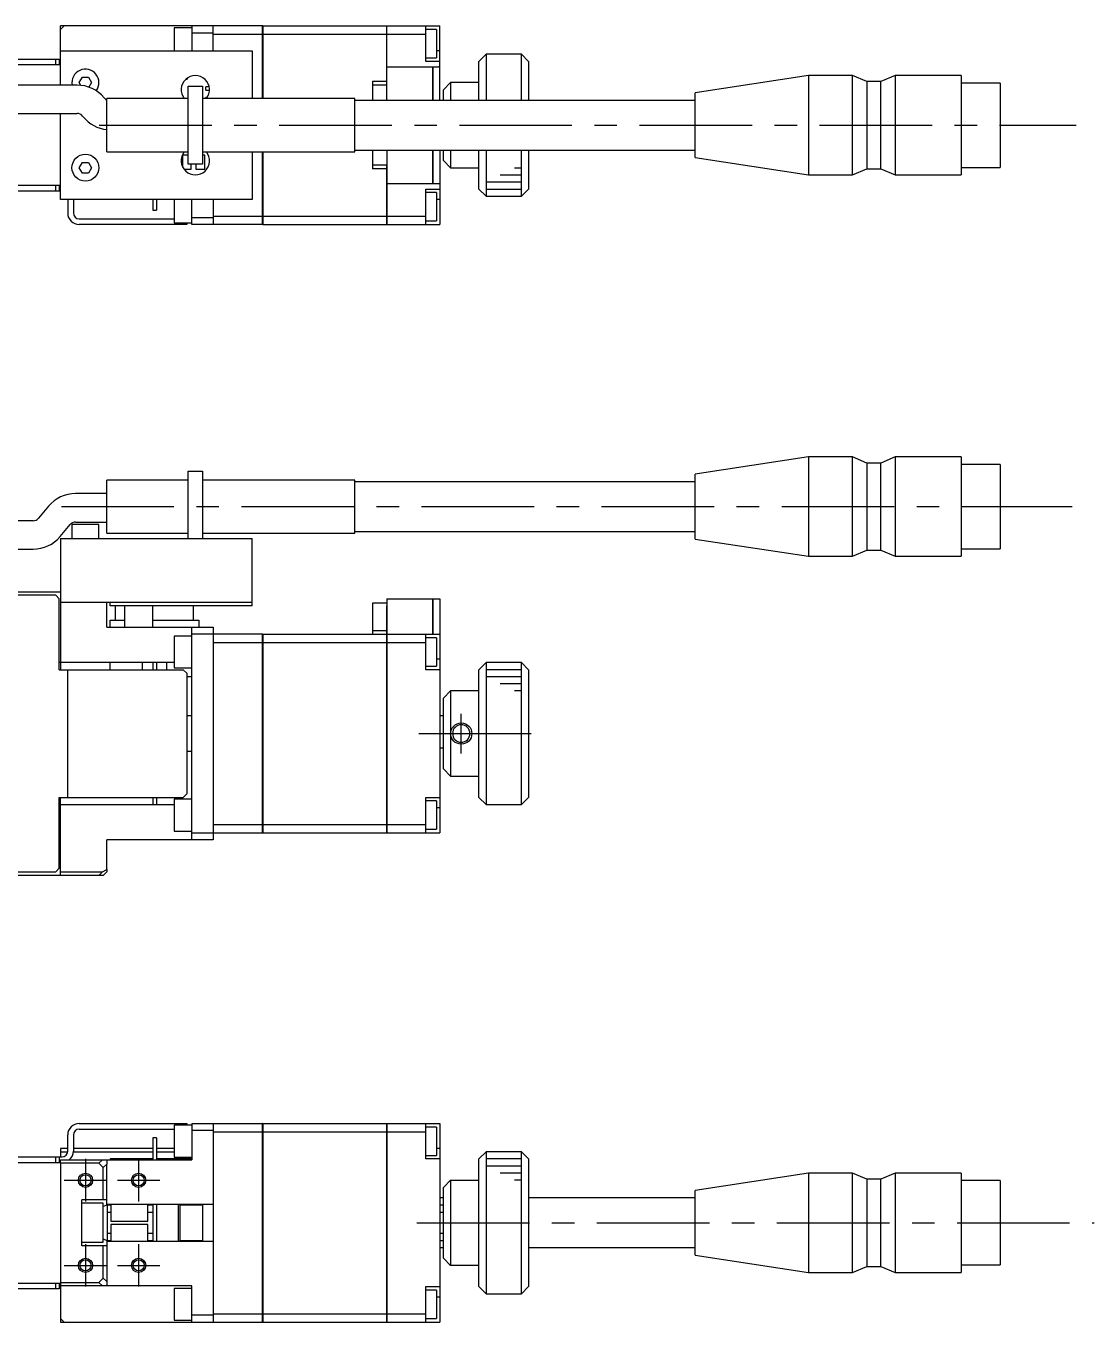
# Model space of a CAD drawing. Extents: x -1 to 623, y -8 to 193.
# Drawn here: x 158.9 to 309.6, y 10 to 192.8 of the extents above; entities that cross this region are included whole.
import ezdxf

# ---------------------------------------------------------------- set-up
doc = ezdxf.new("R2010")
doc.units = 0
doc.header["$LTSCALE"] = 0.5
doc.linetypes.add('CENTER', pattern=[50.8, 31.75, -6.35, 6.35, -6.35])
for name, color, linetype in [('MSM_CENTER', 1, 'CENTER'), ('MSM_CONTINUOUS', 7, 'CONTINUOUS'), ('MSM_NARROW', 5, 'CONTINUOUS')]:
    doc.layers.add(name, color=color, linetype=linetype)

msp = doc.modelspace()

# ---------------------------------------------------------------- linework, layer by layer
at = {"layer": 'MSM_CENTER'}
for p, q in [((169.241464, 178.79), (307.049946, 178.79)), ((163.899324, 125), (306.472672, 125)), ((220.299997, 90.199923), (220.299997, 95.799923)), ((214.300001, 93), (232.300001, 93)), ((167.300001, 33), (167.300001, 27)), ((174.800001, 33), (174.800001, 27)), ((164.300001, 30), (170.300001, 30)), ((171.800001, 30), (177.800001, 30)), ((214.038636, 24), (309.564598, 24)), ((167.300001, 21), (167.300001, 15)), ((174.800001, 21), (174.800001, 15)), ((164.300001, 18), (170.300001, 18)), ((171.800001, 18), (177.800001, 18))]:
    msp.add_line(p, q, dxfattribs=at)
at = {"layer": 'MSM_CONTINUOUS'}
for p, q in [((163.800001, 184.439999), (163.800001, 192.79)), ((163.800001, 192.29), (164.300001, 192.79)), ((192.290001, 192.79), (163.800001, 192.79)), ((179.800001, 192.54), (179.800001, 189.29)), ((182.300001, 192.54), (179.800001, 192.54)), ((182.300001, 192.79), (182.300001, 189.29)), ((185.300001, 189.29), (185.300001, 192.79)), ((192.290001, 182.54), (192.290001, 192.79)), ((192.300001, 192.78), (192.290001, 192.78)), ((192.300001, 192.79), (209.790001, 192.79)), ((192.300001, 192.79), (192.300001, 182.54)), ((209.790001, 184.443), (209.790001, 192.79)), ((209.800001, 192.78), (209.790001, 192.78)), ((209.800001, 182.29), (209.800001, 192.79)), ((209.800001, 192.79), (217.300001, 192.79)), ((215.300001, 187.79), (215.300001, 192.79)), ((216.800001, 192.29), (215.300001, 192.29)), ((216.800001, 192.29), (216.800001, 188.29)), ((217.300001, 182.29), (217.300001, 192.79)), ((185.300001, 191.79), (182.300001, 191.79)), ((185.300001, 191.635233), (192.290001, 191.635233)), ((192.300001, 191.63134), (192.290001, 191.63134)), ((192.300001, 191.635233), (209.790001, 191.635233)), ((209.800001, 191.63134), (209.790001, 191.63134)), ((209.800001, 191.635233), (215.300001, 191.635233)), ((163.800001, 189.29), (190.800001, 189.29)), ((190.800001, 189.29), (190.800001, 182.54)), ((215.300001, 188.29), (216.800001, 188.29)), ((217.300001, 189.29), (216.800001, 189.29)), ((223.800001, 188.79), (222.800001, 187.79)), ((223.800001, 188.79), (223.800001, 182.29)), ((228.800001, 188.79), (223.800001, 188.79)), ((228.800001, 182.29), (228.800001, 188.79)), ((229.800001, 187.79), (228.800001, 188.79)), ((151.300001, 188.089999), (163.600001, 188.089999)), ((163.800001, 187.289999), (151.300001, 187.289999)), ((163.100001, 187.289999), (163.100001, 188.089999)), ((163.600001, 188.089999), (163.600001, 187.289999)), ((209.800001, 187.04), (216.290001, 187.04)), ((217.300001, 187.79), (215.300001, 187.79)), ((216.290001, 182.29), (216.290001, 187.04)), ((216.300001, 187.03), (216.290001, 187.03)), ((216.300001, 187.04), (216.300001, 182.29)), ((216.300001, 187.04), (217.100001, 187.04)), ((217.100001, 187.019022), (217.100001, 187.04)), ((217.300001, 187.019022), (217.100001, 187.019022)), ((222.800001, 182.29), (222.800001, 187.79)), ((229.800001, 187.79), (229.800001, 182.29)), ((166.433975, 184.79), (166.866988, 185.54)), ((166.652795, 184.410995), (166.433975, 184.79)), ((166.866988, 185.54), (167.733014, 185.54)), ((167.733014, 185.54), (168.166026, 184.79)), ((168.166026, 184.79), (167.795934, 184.148982)), ((207.800001, 184.943), (207.800001, 182.29)), ((209.790001, 184.943), (207.800001, 184.943)), ((217.800001, 183.79), (218.800001, 184.79)), ((218.800001, 184.79), (218.800001, 182.29)), ((222.800001, 184.79), (218.800001, 184.79)), ((269.300001, 185.79), (253.300001, 183.36)), ((269.300001, 185.79), (269.300001, 171.79)), ((275.500001, 185.79), (269.300001, 185.79)), ((275.500001, 171.79), (275.500001, 185.79)), ((277.500001, 184.94), (275.500001, 185.79)), ((277.500001, 184.94), (277.500001, 172.64)), ((279.500001, 184.94), (277.500001, 184.94)), ((281.500001, 185.79), (279.500001, 184.94)), ((279.500001, 172.64), (279.500001, 184.94)), ((281.500001, 185.79), (281.500001, 171.79)), ((290.800001, 185.79), (281.500001, 185.79)), ((290.800001, 185.79), (290.800001, 171.79)), ((296.300001, 184.74), (290.800001, 184.74)), ((296.300001, 184.74), (296.300001, 172.84)), ((166.115016, 184.439999), (157.300001, 184.439999)), ((181.800001, 173.29), (181.800001, 184.29)), ((181.800001, 184.29), (183.800001, 184.29)), ((183.800001, 184.29), (183.800001, 173.29)), ((184.300001, 183.714998), (184.300001, 184.214998)), ((184.754323, 184.214998), (184.300001, 184.214998)), ((184.300001, 183.714998), (184.798594, 183.714998)), ((209.800001, 184.443), (207.800001, 184.443)), ((217.800001, 182.29), (217.800001, 183.79)), ((253.300001, 174.22), (253.300001, 183.36)), ((170.07518, 182.499079), (169.945238, 182.653938)), ((170.300001, 175.04), (170.300001, 182.54)), ((181.800001, 182.54), (170.300001, 182.54)), ((205.300001, 182.54), (183.800001, 182.54)), ((184.300001, 182.54), (184.300001, 182.714998)), ((184.486527, 182.714998), (184.300001, 182.714998)), ((205.300001, 175.04), (205.300001, 182.54)), ((253.300001, 182.29), (205.300001, 182.29)), ((157.300001, 180.439999), (166.115016, 180.439999)), ((163.800001, 168.29), (163.800001, 180.439999)), ((166.88106, 180.082787), (167.011003, 179.927928)), ((170.300001, 175.04), (181.800001, 175.04)), ((181.800001, 174.567498), (180.967501, 174.567498)), ((180.967501, 174.567498), (180.967501, 172.988787)), ((183.800001, 175.04), (205.300001, 175.04)), ((184.122501, 174.567498), (183.800001, 174.567498)), ((184.122501, 172.567498), (184.122501, 174.567498)), ((190.800001, 175.04), (190.800001, 168.29)), ((192.290001, 164.79), (192.290001, 175.04)), ((192.300001, 175.04), (192.300001, 164.79)), ((205.300001, 175.29), (253.300001, 175.29)), ((207.800001, 175.29), (207.800001, 172.637)), ((209.800001, 175.29), (209.800001, 164.79)), ((216.290001, 170.54), (216.290001, 175.29)), ((216.300001, 175.29), (216.300001, 170.54)), ((217.300001, 175.29), (217.300001, 164.79)), ((217.800001, 173.79), (217.800001, 175.29)), ((218.800001, 172.79), (217.800001, 173.79)), ((218.800001, 175.29), (218.800001, 172.79)), ((222.800001, 169.79), (222.800001, 175.29)), ((223.800001, 175.29), (223.800001, 168.79)), ((228.800001, 168.79), (228.800001, 175.29)), ((229.800001, 175.29), (229.800001, 169.79)), ((253.300001, 174.22), (269.300001, 171.79)), ((166.433975, 172.79), (166.866988, 173.54)), ((166.866988, 172.04), (166.433975, 172.79)), ((166.866988, 173.54), (167.733014, 173.54)), ((167.733014, 172.04), (166.866988, 172.04)), ((167.733014, 173.54), (168.166026, 172.79)), ((168.166026, 172.79), (167.733014, 172.04)), ((181.217127, 172.567498), (182.217501, 172.567498)), ((183.800001, 173.29), (181.800001, 173.29)), ((182.217501, 172.567498), (182.217501, 173.29)), ((182.872501, 173.29), (182.872501, 172.567498)), ((182.872501, 172.567498), (184.122501, 172.567498)), ((209.800001, 173.137), (207.800001, 173.137)), ((209.790001, 172.637), (207.800001, 172.637)), ((209.790001, 164.79), (209.790001, 173.137)), ((218.800001, 172.79), (222.800001, 172.79)), ((275.500001, 171.79), (277.500001, 172.64)), ((277.500001, 172.64), (279.500001, 172.64)), ((279.500001, 172.64), (281.500001, 171.79)), ((290.800001, 172.84), (296.300001, 172.84)), ((163.800001, 170.289999), (148.300001, 170.289999)), ((163.100001, 169.489999), (163.100001, 170.289999)), ((163.600001, 170.289999), (163.600001, 169.489999)), ((216.290001, 170.54), (209.800001, 170.54)), ((216.300001, 170.55), (216.290001, 170.55)), ((217.100001, 170.54), (216.300001, 170.54)), ((217.100001, 170.560979), (217.300001, 170.560979)), ((217.100001, 170.54), (217.100001, 170.560979)), ((269.300001, 171.79), (275.500001, 171.79)), ((281.500001, 171.79), (290.800001, 171.79)), ((163.800001, 169.489999), (148.600001, 169.489999)), ((190.800001, 168.29), (163.800001, 168.29)), ((164.800001, 168.29), (164.800001, 166.389999)), ((165.600001, 168.29), (165.600001, 166.389999)), ((176.800001, 168.29), (176.800001, 166.79)), ((177.300001, 168.29), (177.300001, 166.79)), ((179.800001, 168.29), (179.800001, 165.04)), ((182.300001, 164.79), (182.300001, 168.29)), ((185.300001, 168.29), (185.300001, 164.79)), ((215.300001, 169.79), (217.300001, 169.79)), ((215.300001, 164.79), (215.300001, 169.79)), ((216.800001, 169.29), (215.300001, 169.29)), ((216.800001, 169.29), (216.800001, 165.29)), ((217.300001, 168.29), (216.800001, 168.29)), ((222.800001, 169.79), (223.800001, 168.79)), ((223.800001, 168.79), (228.800001, 168.79)), ((228.800001, 168.79), (229.800001, 169.79)), ((176.800001, 166.79), (177.300001, 166.79)), ((166.400001, 165.589999), (179.800001, 165.589999)), ((181.600001, 164.789999), (166.400001, 164.789999)), ((179.800001, 165.04), (182.300001, 165.04)), ((181.100001, 164.789999), (181.100001, 165.04)), ((181.600001, 165.04), (181.600001, 164.789999)), ((182.300001, 165.79), (185.300001, 165.79)), ((192.290001, 164.79), (182.300001, 164.79)), ((185.300001, 165.944768), (192.290001, 165.944768)), ((192.300001, 165.948661), (192.290001, 165.948661)), ((192.300001, 164.8), (192.290001, 164.8)), ((192.300001, 165.944768), (209.790001, 165.944768)), ((192.300001, 164.79), (209.790001, 164.79)), ((209.800001, 165.948661), (209.790001, 165.948661)), ((209.800001, 164.8), (209.790001, 164.8)), ((209.800001, 165.944768), (215.300001, 165.944768)), ((209.800001, 164.79), (217.300001, 164.79)), ((215.300001, 165.29), (216.800001, 165.29)), ((269.300001, 132), (253.300001, 129.57)), ((269.300001, 132), (269.300001, 118)), ((275.500001, 132), (269.300001, 132)), ((275.500001, 118), (275.500001, 132)), ((277.500001, 131.15), (275.500001, 132)), ((281.500001, 132), (279.500001, 131.15)), ((281.500001, 132), (281.500001, 118)), ((290.800001, 132), (281.500001, 132)), ((290.800001, 132), (290.800001, 118)), ((181.800001, 120.5), (181.800001, 130)), ((181.800001, 130), (183.800001, 130)), ((183.800001, 130), (183.800001, 120.5)), ((277.500001, 131.15), (277.500001, 118.85)), ((279.500001, 131.15), (277.500001, 131.15)), ((279.500001, 118.85), (279.500001, 131.15)), ((296.300001, 130.95), (290.800001, 130.95)), ((296.300001, 130.95), (296.300001, 119.05)), ((170.300001, 121.25), (170.300001, 128.75)), ((181.800001, 128.75), (170.300001, 128.75)), ((205.300001, 128.75), (183.800001, 128.75)), ((205.300001, 121.25), (205.300001, 128.75)), ((253.300001, 128.5), (205.300001, 128.5)), ((253.300001, 120.43), (253.300001, 129.57)), ((170.300001, 126.830222), (165.912862, 126.830222)), ((162.08264, 125.04416), (160.667122, 123.357213)), ((159.901078, 123), (157.300001, 123)), ((163.7313, 120.786062), (165.146817, 122.47301)), ((169.200001, 122.5), (165.400001, 122.5)), ((165.400001, 122.5), (165.400001, 120.5)), ((165.912862, 122.830222), (170.300001, 122.830222)), ((169.200001, 120.5), (169.200001, 122.5)), ((170.300001, 121.25), (181.800001, 121.25)), ((183.800001, 121.25), (205.300001, 121.25)), ((205.300001, 121.5), (253.300001, 121.5)), ((157.300001, 119), (159.901078, 119)), ((163.800001, 120.5), (190.800001, 120.5)), ((163.800001, 120.5), (163.800001, 102)), ((190.800001, 111), (190.800001, 120.5)), ((253.300001, 120.43), (269.300001, 118)), ((275.500001, 118), (277.500001, 118.85)), ((277.500001, 118.85), (279.500001, 118.85)), ((279.500001, 118.85), (281.500001, 118)), ((290.800001, 119.05), (296.300001, 119.05)), ((269.300001, 118), (275.500001, 118)), ((281.500001, 118), (290.800001, 118)), ((58.300001, 113), (163.800001, 113)), ((163.100001, 112.5), (149.100001, 112.5)), ((163.600001, 112), (163.100001, 112.5)), ((163.600001, 102), (163.600001, 112)), ((209.800001, 112), (209.800001, 79)), ((209.800001, 112), (216.290001, 112)), ((216.290001, 107), (216.290001, 112)), ((216.300001, 111.99), (216.290001, 111.99)), ((216.300001, 112), (216.300001, 107)), ((216.300001, 112), (217.300001, 112)), ((217.300001, 112), (217.300001, 79)), ((190.800001, 111.5), (163.800001, 111.5)), ((170.300003, 108), (170.300003, 111.5)), ((170.800001, 111), (170.800001, 111.5)), ((190.800001, 111), (170.800001, 111)), ((171.550001, 109), (171.550001, 111)), ((172.800001, 111), (172.800001, 108)), ((176.800001, 108), (176.800001, 111)), ((182.550001, 109), (182.550001, 111)), ((207.800001, 111.4), (207.800001, 107)), ((209.800001, 111.4), (207.800001, 111.4)), ((209.790001, 79), (209.790001, 111)), ((209.790001, 111), (209.800001, 111)), ((170.300003, 108), (185.300001, 108)), ((170.800001, 108), (170.800001, 109)), ((170.800001, 109), (172.800001, 109)), ((176.800001, 109), (183.300001, 109)), ((182.300001, 78), (182.300001, 108)), ((183.300001, 109), (183.300001, 108)), ((185.300001, 108), (185.300001, 78)), ((179.800001, 106.75), (179.800001, 102.25)), ((182.300001, 106.75), (179.800001, 106.75)), ((192.290001, 107), (182.300001, 107)), ((192.290001, 79), (192.290001, 107)), ((192.300001, 106.99), (192.290001, 106.99)), ((192.300001, 107), (209.790001, 107)), ((192.300001, 107), (192.300001, 79)), ((209.790001, 107.5), (207.800001, 107.5)), ((209.800001, 106.99), (209.790001, 106.99)), ((209.800001, 107), (217.300001, 107)), ((215.300001, 102), (215.300001, 107)), ((216.800001, 106.5), (215.300001, 106.5)), ((216.800001, 106.5), (216.800001, 102.5)), ((185.300001, 105.845233), (192.290001, 105.845233)), ((192.300001, 105.84134), (192.290001, 105.84134)), ((192.300001, 105.845233), (209.790001, 105.845233)), ((209.800001, 105.84134), (209.790001, 105.84134)), ((209.800001, 105.845233), (215.300001, 105.845233)), ((179.800001, 103), (163.600001, 103)), ((170.800001, 102), (170.800001, 103)), ((175.300001, 103), (175.300001, 102)), ((176.800001, 103), (176.800001, 102)), ((177.300001, 103), (177.300001, 102)), ((178.800001, 102), (178.800001, 103)), ((215.300001, 102.5), (216.800001, 102.5)), ((217.300001, 103.5), (216.800001, 103.5)), ((223.800001, 103), (222.800001, 102)), ((223.800001, 103), (223.800001, 83)), ((228.800001, 103), (223.800001, 103)), ((228.800001, 83), (228.800001, 103)), ((229.800001, 102), (228.800001, 103)), ((163.600001, 102), (181.100001, 102)), ((164.800001, 84), (164.800001, 102)), ((179.800001, 102.25), (182.300001, 102.25)), ((181.600001, 101.5), (181.100001, 102)), ((181.600001, 101.5), (181.600001, 84.5)), ((182.300001, 101), (181.600001, 101)), ((217.300001, 102), (215.300001, 102)), ((222.800001, 84), (222.800001, 102)), ((229.800001, 102), (229.800001, 84)), ((217.800001, 98), (218.800001, 99)), ((222.800001, 99), (218.800001, 99)), ((218.800001, 99), (218.800001, 87)), ((217.800001, 88), (217.800001, 98)), ((182.300001, 95.5), (181.600001, 95.5)), ((217.800001, 95.5), (217.300001, 95.5)), ((181.600001, 90.5), (182.300001, 90.5)), ((217.300001, 91), (217.800001, 91)), ((218.800001, 87), (217.800001, 88)), ((218.800001, 87), (222.800001, 87)), ((181.100001, 84), (181.600001, 84.5)), ((163.600001, 74), (163.600001, 84)), ((163.600001, 84), (181.100001, 84)), ((163.600001, 83), (179.800001, 83)), ((163.800001, 73), (163.800001, 84)), ((176.800001, 84), (176.800001, 83)), ((177.300001, 84), (177.300001, 83)), ((179.800001, 83.75), (179.800001, 79.25)), ((182.300001, 83.75), (179.800001, 83.75)), ((215.300001, 84), (217.300001, 84)), ((215.300001, 79), (215.300001, 84)), ((216.800001, 83.5), (215.300001, 83.5)), ((216.800001, 83.5), (216.800001, 79.5)), ((217.300001, 82.5), (216.800001, 82.5)), ((222.800001, 84), (223.800001, 83)), ((223.800001, 83), (228.800001, 83)), ((228.800001, 83), (229.800001, 84)), ((179.800001, 79.25), (182.300001, 79.25)), ((182.300001, 79), (192.290001, 79)), ((185.300001, 80.154768), (192.290001, 80.154768)), ((192.300001, 80.158661), (192.290001, 80.158661)), ((192.300001, 79.01), (192.290001, 79.01)), ((192.300001, 80.154768), (209.790001, 80.154768)), ((192.300001, 79), (209.790001, 79)), ((209.800001, 80.158661), (209.790001, 80.158661)), ((209.800001, 79.01), (209.790001, 79.01)), ((209.800001, 80.154768), (215.300001, 80.154768)), ((209.800001, 79), (217.300001, 79)), ((215.300001, 79.5), (216.800001, 79.5)), ((170.300002, 73.806186), (170.300001, 78)), ((185.300001, 78), (170.300001, 78)), ((149.100001, 73.5), (163.100001, 73.5)), ((163.100001, 73.5), (163.600001, 74)), ((163.800001, 73.5), (169.687628, 73.5)), ((169.187628, 73), (169.687628, 73.5)), ((169.687628, 73.5), (170.300002, 73.806186)), ((170.300001, 73.5), (169.800001, 73)), ((170.300002, 73.806186), (170.300001, 73.5)), ((169.800001, 73), (134.800001, 73)), ((166.400001, 38.000001), (181.600001, 38.000001)), ((166.400001, 37.200001), (179.800001, 37.200001)), ((179.800001, 37.75), (179.800001, 33.25)), ((182.300001, 37.75), (179.800001, 37.75)), ((181.100001, 37.75), (181.100001, 38.000001)), ((181.600001, 38.000001), (181.600001, 37.75)), ((182.300001, 38), (182.300001, 32.900002)), ((182.300001, 38), (192.290001, 38)), ((185.300001, 37), (182.300001, 37)), ((185.300001, 38), (185.300001, 10)), ((185.300001, 36.845232), (192.290001, 36.845232)), ((192.290001, 10), (192.290001, 38)), ((192.300001, 37.99), (192.290001, 37.99)), ((192.300001, 36.841339), (192.290001, 36.841339)), ((192.300001, 38), (209.790001, 38)), ((192.300001, 38), (192.300001, 10)), ((192.300001, 36.845232), (209.790001, 36.845232)), ((209.790001, 10), (209.790001, 38)), ((209.800001, 37.99), (209.790001, 37.99)), ((209.800001, 36.841339), (209.790001, 36.841339)), ((209.800001, 38), (217.300001, 38)), ((209.800001, 38), (209.800001, 10)), ((209.800001, 36.845232), (215.300001, 36.845232)), ((215.300001, 33), (215.300001, 38)), ((216.800001, 37.5), (215.300001, 37.5)), ((216.800001, 37.5), (216.800001, 33.5)), ((217.300001, 38), (217.300001, 10)), ((164.800001, 34.100001), (164.800001, 36.400001)), ((165.600001, 36.400001), (165.600001, 34.100001)), ((176.800001, 36), (176.800001, 32.900002)), ((177.300001, 36), (176.800001, 36)), ((177.300001, 36), (177.300001, 32.900002)), ((148.600001, 33.300001), (164.000001, 33.300001)), ((163.100001, 32.500001), (163.100001, 33.300001)), ((163.600001, 33.300001), (163.600001, 32.500001)), ((164.800001, 34.5), (163.800001, 34.5)), ((163.800001, 34.5), (163.800001, 33.300001)), ((163.800001, 34), (164.793726, 34)), ((165.596873, 34), (176.800001, 34)), ((176.800001, 34.5), (165.600001, 34.5)), ((170.800001, 33.000002), (170.800001, 32.900002)), ((176.800001, 33.000002), (170.800001, 33.000002)), ((179.800001, 34.5), (177.300001, 34.5)), ((177.300001, 34), (179.800001, 34)), ((182.300001, 33.000002), (177.300001, 33.000002)), ((179.800001, 33.25), (182.300001, 33.25)), ((215.300001, 33.5), (216.800001, 33.5)), ((217.300001, 33), (215.300001, 33)), ((217.300001, 34.5), (216.800001, 34.5)), ((223.800001, 34), (222.800001, 33)), ((222.800001, 15), (222.800001, 33)), ((223.800001, 34), (223.800001, 14)), ((228.800001, 34), (223.800001, 34)), ((228.800001, 14), (228.800001, 34)), ((229.800001, 33), (228.800001, 34)), ((229.800001, 33), (229.800001, 15)), ((148.300001, 32.500001), (163.800001, 32.500001)), ((163.800001, 32.900002), (182.300001, 32.900002)), ((163.800001, 32.500003), (163.800001, 32.900002)), ((163.800001, 32.500001), (163.800001, 10)), ((169.187628, 32.400002), (163.800001, 32.400002)), ((169.187628, 32.400002), (169.687628, 32.900002)), ((169.800001, 31.787629), (169.187628, 32.400002)), ((170.300001, 32.287629), (169.800001, 31.787629)), ((169.800001, 27.249999), (169.800001, 31.787629)), ((170.300002, 32.900002), (170.300001, 32.287629)), ((170.300001, 26.489478), (170.300001, 32.287629)), ((218.800001, 30), (217.800001, 29)), ((218.800001, 30), (218.800001, 18)), ((218.800001, 30), (222.800001, 30)), ((269.300001, 31), (253.300001, 28.57)), ((269.300001, 31), (269.300001, 17)), ((275.500001, 31), (269.300001, 31)), ((275.500001, 17), (275.500001, 31)), ((277.500001, 30.15), (275.500001, 31)), ((277.500001, 30.15), (277.500001, 17.85)), ((279.500001, 30.15), (277.500001, 30.15)), ((281.500001, 31), (279.500001, 30.15)), ((279.500001, 17.85), (279.500001, 30.15)), ((281.500001, 31), (281.500001, 17)), ((290.800001, 31), (281.500001, 31)), ((290.800001, 31), (290.800001, 17)), ((296.300001, 29.95), (290.800001, 29.95)), ((296.300001, 29.95), (296.300001, 18.05)), ((217.800001, 27.5), (217.300001, 27.5)), ((217.800001, 19), (217.800001, 29)), ((253.300001, 27.5), (229.800001, 27.5)), ((253.300001, 19.43), (253.300001, 28.57)), ((170.300001, 27.249999), (166.800001, 27.249999)), ((166.800001, 20.749999), (166.800001, 27.249999)), ((169.800001, 26.750001), (166.800001, 26.750001)), ((170.300001, 26.489478), (169.799728, 26.279653)), ((169.800001, 21.250001), (169.800001, 26.750001)), ((185.300001, 26.6), (170.300001, 26.6)), ((170.400001, 21.4), (170.400001, 26.6)), ((170.900001, 26.5), (170.400001, 26.5)), ((170.800001, 26.6), (170.800001, 26.5)), ((170.900001, 26.6), (170.900001, 24.250001)), ((176.100001, 24.250001), (176.100001, 26.6)), ((176.800001, 26.5), (176.100001, 26.5)), ((176.800001, 26.6), (176.800001, 21.4)), ((177.300001, 26.6), (177.300001, 21.4)), ((180.400001, 21.4), (180.400001, 26.6)), ((180.600001, 26.6), (180.600001, 21.4)), ((183.800001, 26.5), (180.600001, 26.5)), ((183.800001, 26.6), (183.800001, 21.4)), ((217.800001, 26.5), (217.300001, 26.5)), ((170.400001, 25.5), (170.900001, 25.5)), ((170.900001, 24.250001), (176.100001, 24.250001)), ((176.100001, 25.5), (176.800001, 25.5)), ((217.300001, 25.5), (217.800001, 25.5)), ((170.900001, 22.5), (170.400001, 22.5)), ((176.100001, 23.750001), (170.900001, 23.750001)), ((170.900001, 23.750001), (170.900001, 21.4)), ((176.100001, 21.4), (176.100001, 23.750001)), ((176.800001, 22.5), (176.100001, 22.5)), ((217.800001, 22.5), (217.300001, 22.5)), ((166.800001, 21.250001), (169.800001, 21.250001)), ((170.300001, 20.749999), (166.800001, 20.749999)), ((169.799652, 21.720389), (170.300001, 21.510522)), ((169.800001, 16.212372), (169.800001, 20.749999)), ((170.300001, 21.510522), (170.300001, 15.712372)), ((170.300001, 21.4), (185.300001, 21.4)), ((170.400001, 21.5), (170.900001, 21.5)), ((170.800001, 21.5), (170.800001, 21.4)), ((176.100001, 21.5), (176.800001, 21.5)), ((180.600001, 21.5), (183.800001, 21.5)), ((217.300001, 21.5), (217.800001, 21.5)), ((217.300001, 20.5), (217.800001, 20.5)), ((229.800001, 20.5), (253.300001, 20.5)), ((217.800001, 19), (218.800001, 18)), ((253.300001, 19.43), (269.300001, 17)), ((222.800001, 18), (218.800001, 18)), ((269.300001, 17), (275.500001, 17)), ((275.500001, 17), (277.500001, 17.85)), ((277.500001, 17.85), (279.500001, 17.85)), ((279.500001, 17.85), (281.500001, 17)), ((281.500001, 17), (290.800001, 17)), ((290.800001, 18.05), (296.300001, 18.05)), ((148.300001, 15.500001), (163.800001, 15.500001)), ((163.600001, 14.700001), (148.600001, 14.700001)), ((163.100001, 14.700001), (163.100001, 15.500001)), ((163.600001, 15.500001), (163.600001, 14.700001)), ((163.800001, 15.6), (169.187628, 15.6)), ((182.300001, 15.1), (163.800001, 15.1)), ((169.187628, 15.6), (169.800001, 16.212372)), ((169.687628, 15.1), (169.187628, 15.6)), ((169.800001, 16.212372), (170.300001, 15.712372)), ((170.300001, 15.712372), (170.300003, 15.1)), ((179.800001, 14.75), (179.800001, 10.25)), ((182.300001, 14.75), (179.800001, 14.75)), ((182.300001, 10), (182.300001, 15.1)), ((215.300001, 15), (217.300001, 15)), ((215.300001, 10), (215.300001, 15)), ((222.800001, 15), (223.800001, 14)), ((228.800001, 14), (229.800001, 15)), ((216.800001, 14.5), (215.300001, 14.5)), ((216.800001, 14.5), (216.800001, 10.5)), ((217.300001, 13.5), (216.800001, 13.5)), ((223.800001, 14), (228.800001, 14)), ((182.300001, 11), (185.300001, 11)), ((185.300001, 11.154767), (192.290001, 11.154767)), ((192.300001, 11.15866), (192.290001, 11.15866)), ((192.300001, 11.154767), (209.790001, 11.154767)), ((209.800001, 11.15866), (209.790001, 11.15866)), ((209.800001, 11.154767), (215.300001, 11.154767)), ((164.300001, 10), (163.800001, 10.5)), ((163.800001, 10), (192.290001, 10)), ((179.800001, 10.25), (182.300001, 10.25)), ((192.300001, 10.01), (192.290001, 10.01)), ((192.300001, 10), (209.790001, 10)), ((209.800001, 10.01), (209.790001, 10.01)), ((209.800001, 10), (217.300001, 10)), ((215.300001, 10.5), (216.800001, 10.5))]:
    msp.add_line(p, q, dxfattribs=at)
for centre, radius in [((167.300001, 172.79), 1.9), ((167.300001, 30), 0.7835), ((174.800001, 30), 0.7835), ((167.300001, 18), 0.7835), ((174.800001, 18), 0.7835)]:
    msp.add_circle(centre, radius, dxfattribs=at)
at = {"layer": 'MSM_CONTINUOUS', "extrusion": (0, 0, -1)}
msp.add_circle((-220.299997, 92.999923), 1.2295, dxfattribs=at)
at = {"layer": 'MSM_CONTINUOUS'}
for centre, radius, start, end in [((167.300001, 184.79), 1.9, 323.006023, 190.615139), ((182.800001, 183.79), 2, 321.317813, 218.68215917), ((181.500001, 185.457498), 0.2, 255.073361, 0.807391), ((166.115016, 179.439999), 5, 40, 90), ((170.841225, 183.141866), 1, 220, 237.233009), ((166.115016, 179.439999), 1, 40, 90), ((170.841225, 183.141866), 5, 220, 263.785856), ((182.800001, 173.79), 2, 141.317813, 38.68219661), ((166.400001, 166.389999), 1.6, 180, 270), ((166.400001, 166.389999), 0.8, 180, 270), ((165.912862, 121.830222), 5, 90, 140), ((159.901078, 124), 1, 270, 320), ((165.912862, 121.830222), 1, 90, 140), ((159.901078, 124), 5, 270, 320), ((166.400001, 36.400001), 1.6, 90, 180), ((166.400001, 36.400001), 0.8, 90, 180), ((164.000001, 34.100001), 0.8, 270, 0), ((164.000001, 34.100001), 1.6, 311.409676, 0)]:
    msp.add_arc(centre, radius, start, end, dxfattribs=at)
at = {"layer": 'MSM_NARROW'}
for p, q in [((227.800001, 172.79), (228.800001, 172.79)), ((223.800001, 170.79), (228.800001, 170.79)), ((225.800001, 171.79), (228.800001, 171.79)), ((223.800001, 169.79), (228.800001, 169.79)), ((228.800001, 102), (223.800001, 102)), ((228.800001, 101), (223.800001, 101)), ((228.800001, 100), (225.800001, 100)), ((228.800001, 99), (227.800001, 99)), ((228.800001, 33), (223.800001, 33)), ((228.800001, 32), (223.800001, 32)), ((228.800001, 31), (225.800001, 31)), ((228.800001, 30), (227.800001, 30))]:
    msp.add_line(p, q, dxfattribs=at)
for centre, radius in [((220.299997, 92.999923), 1.5), ((167.300001, 30), 1), ((174.800001, 30), 1), ((167.300001, 18), 1), ((174.800001, 18), 1)]:
    msp.add_circle(centre, radius, dxfattribs=at)

doc.saveas('drawing.dxf')
